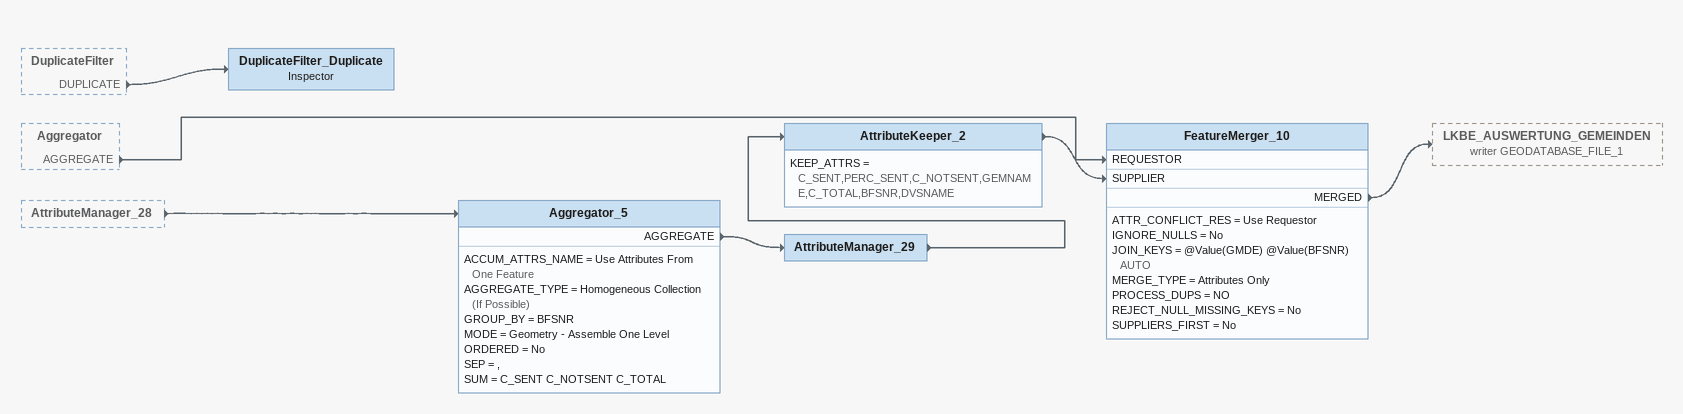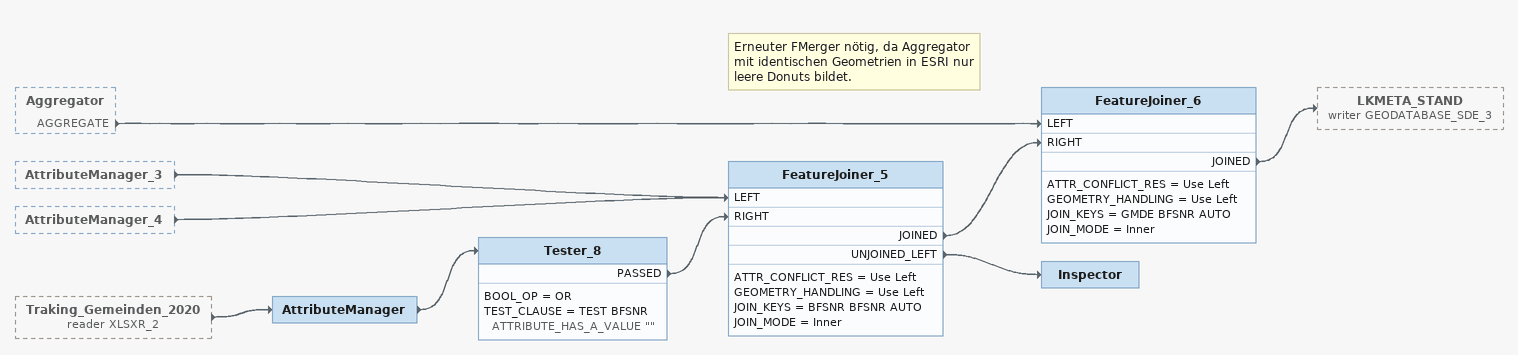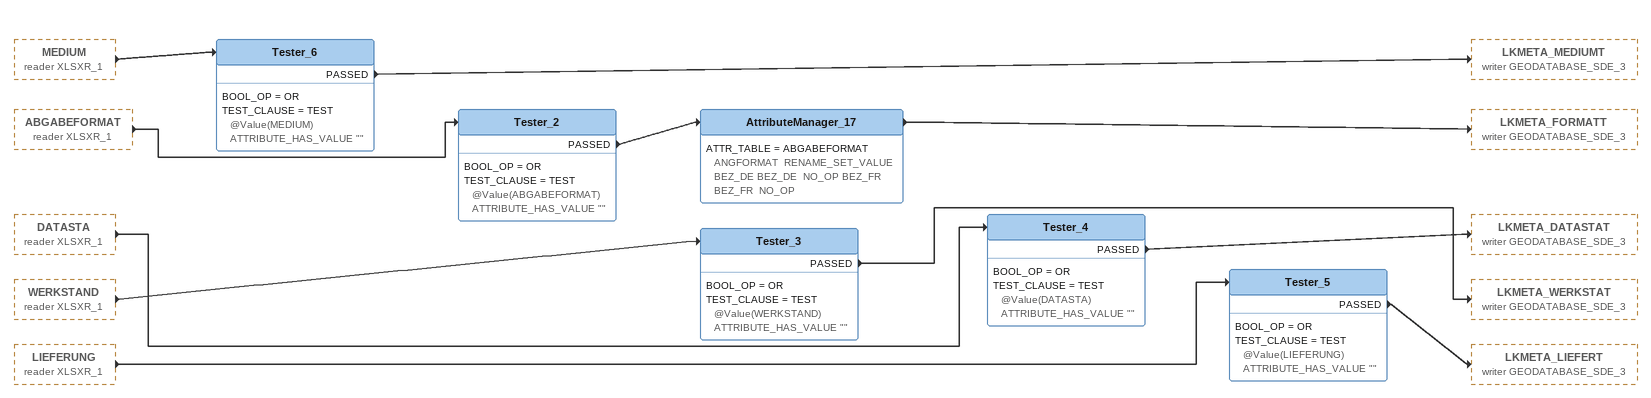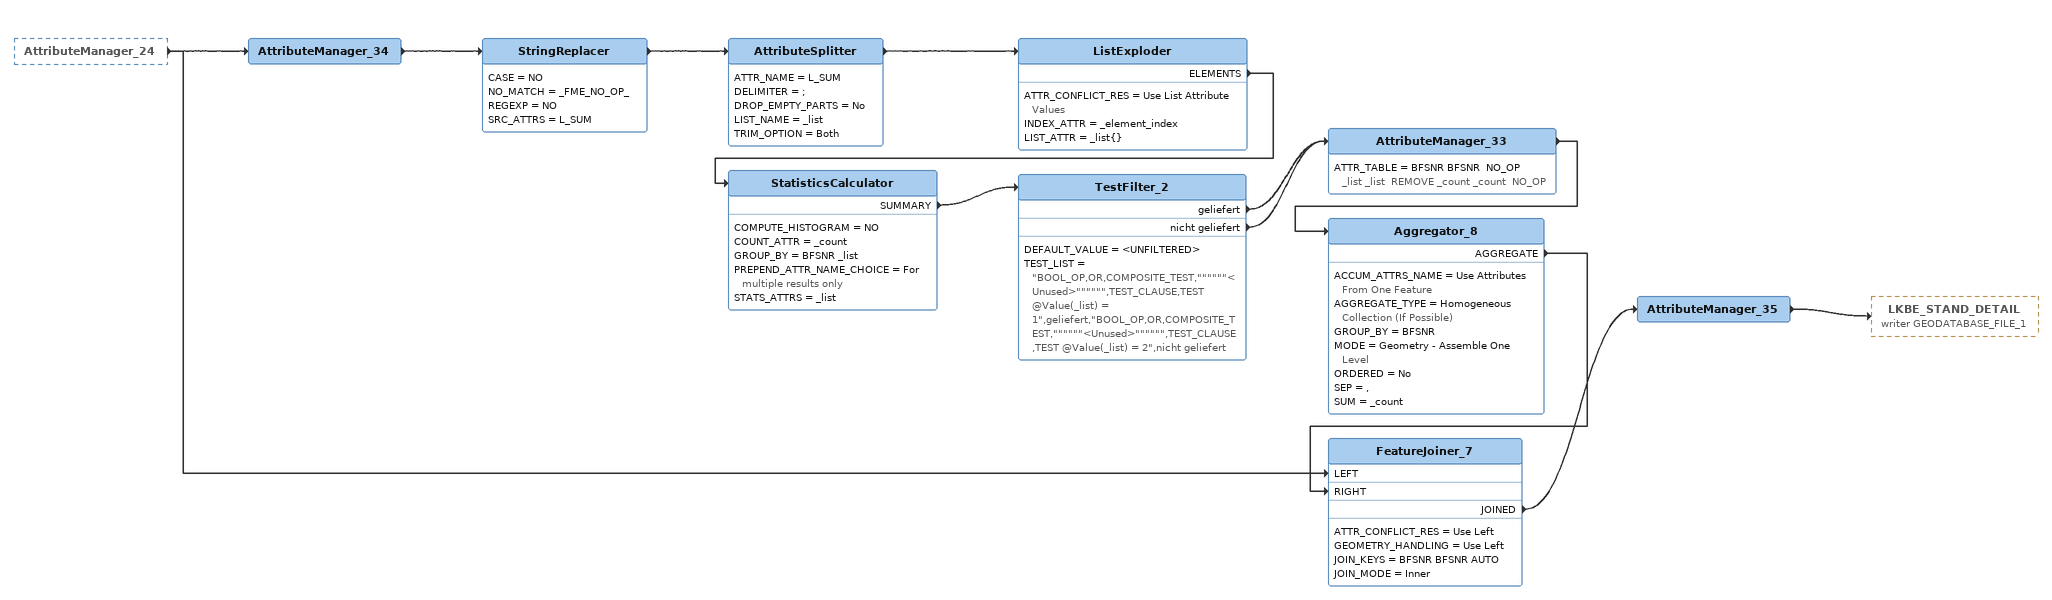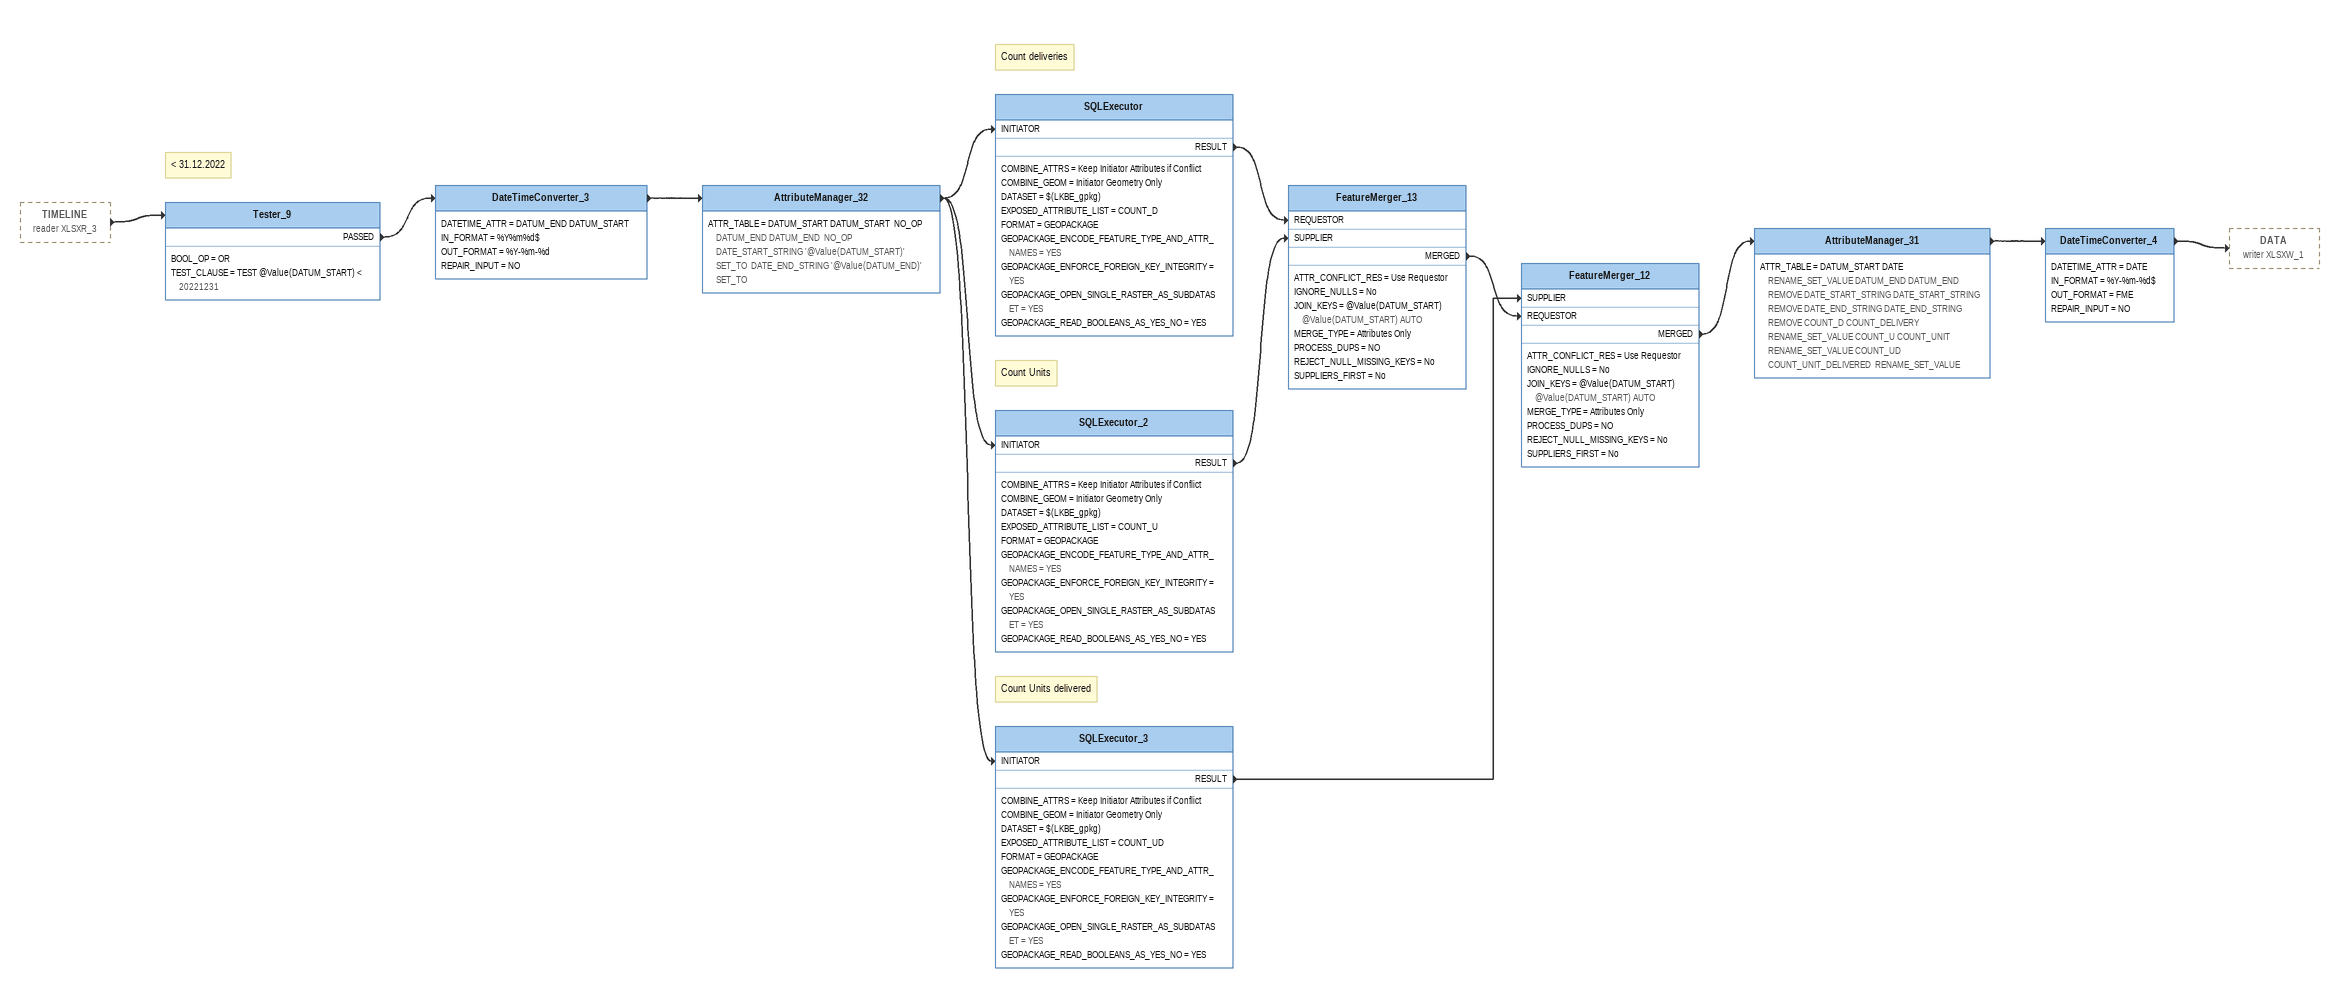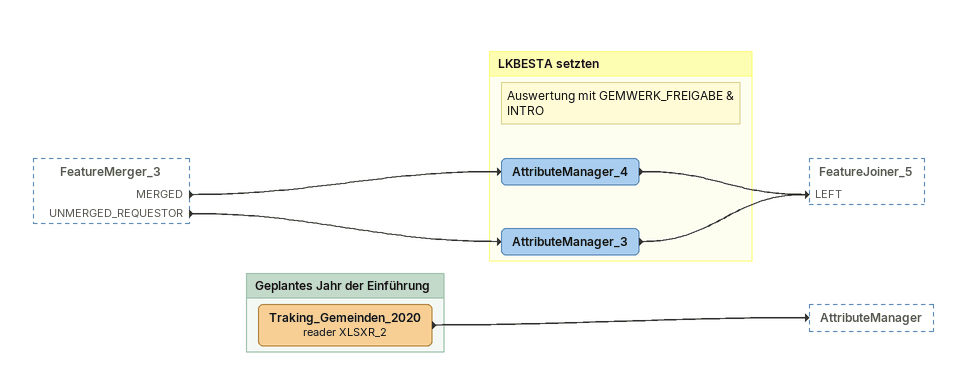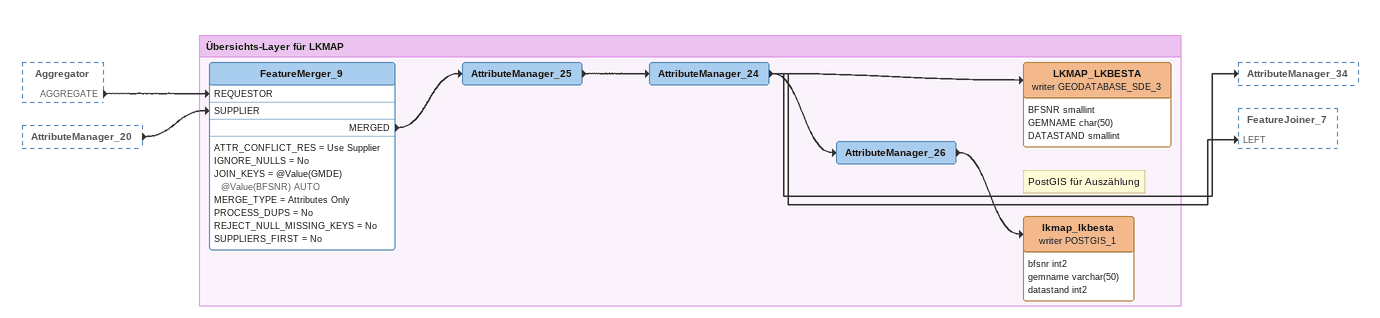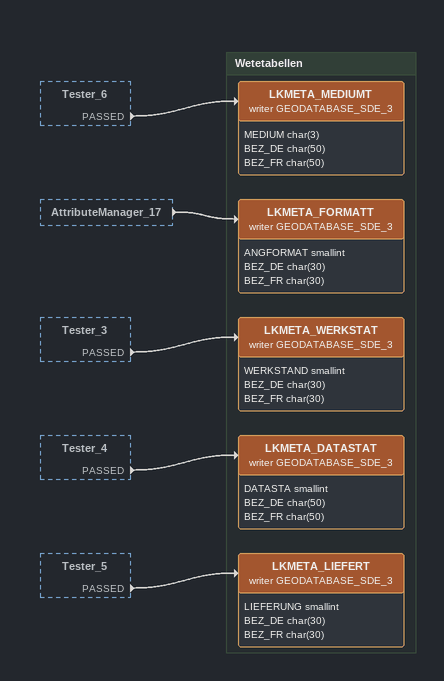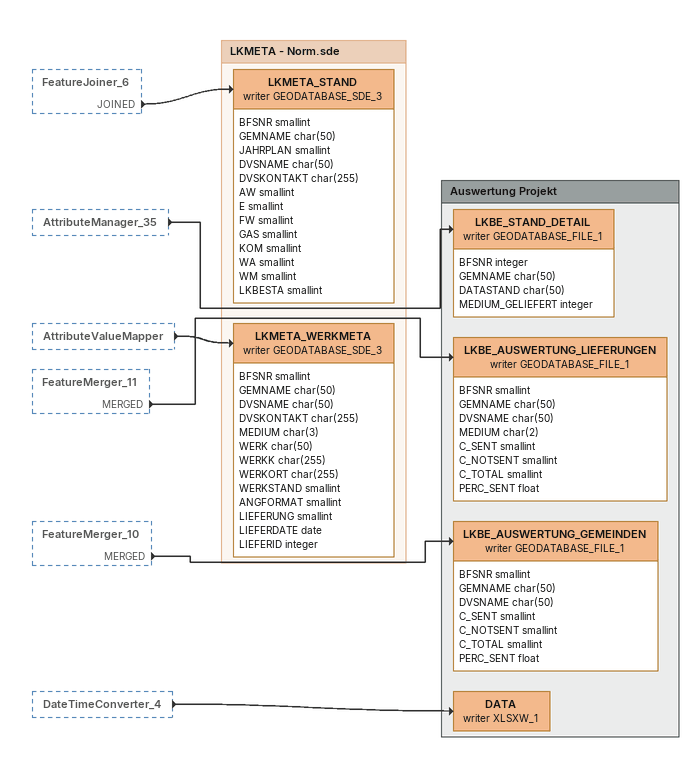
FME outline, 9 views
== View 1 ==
DuplicateFilter [outside]
    DUPLICATE -> DuplicateFilter_Duplicate
Aggregator [outside]
    AGGREGATE -> FeatureMerger_10 [REQUESTOR]
AttributeManager_28 [outside]
    -> Aggregator_5
Aggregator_5
    ACCUM_ATTRS_NAME = Use Attributes From One Feature
    AGGREGATE_TYPE = Homogeneous Collection (If Possible)
    GROUP_BY = BFSNR
    MODE = Geometry - Assemble One Level
    ORDERED = No
    SEP = ,
    SUM = C_SENT C_NOTSENT C_TOTAL
    AGGREGATE -> AttributeManager_29
AttributeManager_29
    -> AttributeKeeper_2
AttributeKeeper_2
    KEEP_ATTRS = C_SENT,PERC_SENT,C_NOTSENT,GEMNAME,C_TOTAL,BFSNR,DVSNAME
    -> FeatureMerger_10 [SUPPLIER]
FeatureMerger_10
    ATTR_CONFLICT_RES = Use Requestor
    IGNORE_NULLS = No
    JOIN_KEYS = @Value(GMDE) @Value(BFSNR) AUTO
    MERGE_TYPE = Attributes Only
    PROCESS_DUPS = NO
    REJECT_NULL_MISSING_KEYS = No
    SUPPLIERS_FIRST = No
    MERGED -> LKBE_AUSWERTUNG_GEMEINDEN (writer GEODATABASE_FILE_1)
DuplicateFilter_Duplicate: Inspector

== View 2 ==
Aggregator [outside]
    AGGREGATE -> FeatureJoiner_6 [LEFT]
AttributeManager_3 [outside]
    -> FeatureJoiner_5 [LEFT]
AttributeManager_4 [outside]
    -> FeatureJoiner_5 [LEFT]
Traking_Gemeinden_2020 (reader XLSXR_2) [outside]
    -> AttributeManager
AttributeManager
    -> Tester_8
Tester_8
    BOOL_OP = OR
    TEST_CLAUSE = TEST BFSNR ATTRIBUTE_HAS_A_VALUE ""
    PASSED -> FeatureJoiner_5 [RIGHT]
FeatureJoiner_5
    ATTR_CONFLICT_RES = Use Left
    GEOMETRY_HANDLING = Use Left
    JOIN_KEYS = BFSNR BFSNR AUTO
    JOIN_MODE = Inner
    JOINED -> FeatureJoiner_6 [RIGHT]
    UNJOINED_LEFT -> Inspector
Note: Erneuter FMerger nötig, da Aggregator mit identischen Geometrien in ESRI nur leere Donuts bildet.
FeatureJoiner_6
    ATTR_CONFLICT_RES = Use Left
    GEOMETRY_HANDLING = Use Left
    JOIN_KEYS = GMDE BFSNR AUTO
    JOIN_MODE = Inner
    JOINED -> LKMETA_STAND (writer GEODATABASE_SDE_3)
Inspector

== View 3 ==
MEDIUM (reader XLSXR_1) [outside]
    -> Tester_6
ABGABEFORMAT (reader XLSXR_1) [outside]
    -> Tester_2
DATASTA (reader XLSXR_1) [outside]
    -> Tester_4
WERKSTAND (reader XLSXR_1) [outside]
    -> Tester_3
LIEFERUNG (reader XLSXR_1) [outside]
    -> Tester_5
Tester_6
    BOOL_OP = OR
    TEST_CLAUSE = TEST @Value(MEDIUM) ATTRIBUTE_HAS_VALUE ""
    PASSED -> LKMETA_MEDIUMT (writer GEODATABASE_SDE_3)
Tester_2
    BOOL_OP = OR
    TEST_CLAUSE = TEST @Value(ABGABEFORMAT) ATTRIBUTE_HAS_VALUE ""
    PASSED -> AttributeManager_17
AttributeManager_17
    ATTR_TABLE = ABGABEFORMAT ANGFORMAT  RENAME_SET_VALUE BEZ_DE BEZ_DE  NO_OP BEZ_FR BEZ_FR  NO_OP
    -> LKMETA_FORMATT (writer GEODATABASE_SDE_3)
Tester_3
    BOOL_OP = OR
    TEST_CLAUSE = TEST @Value(WERKSTAND) ATTRIBUTE_HAS_VALUE ""
    PASSED -> LKMETA_WERKSTAT (writer GEODATABASE_SDE_3)
Tester_4
    BOOL_OP = OR
    TEST_CLAUSE = TEST @Value(DATASTA) ATTRIBUTE_HAS_VALUE ""
    PASSED -> LKMETA_DATASTAT (writer GEODATABASE_SDE_3)
Tester_5
    BOOL_OP = OR
    TEST_CLAUSE = TEST @Value(LIEFERUNG) ATTRIBUTE_HAS_VALUE ""
    PASSED -> LKMETA_LIEFERT (writer GEODATABASE_SDE_3)

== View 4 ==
AttributeManager_24 [outside]
    -> AttributeManager_34
    -> FeatureJoiner_7 [LEFT]
AttributeManager_34
    -> StringReplacer
StringReplacer
    CASE = NO
    NO_MATCH = _FME_NO_OP_
    REGEXP = NO
    SRC_ATTRS = L_SUM
    -> AttributeSplitter
AttributeSplitter
    ATTR_NAME = L_SUM
    DELIMITER = ;
    DROP_EMPTY_PARTS = No
    LIST_NAME = _list
    TRIM_OPTION = Both
    -> ListExploder
ListExploder
    ATTR_CONFLICT_RES = Use List Attribute Values
    INDEX_ATTR = _element_index
    LIST_ATTR = _list{}
    ELEMENTS -> StatisticsCalculator
StatisticsCalculator
    COMPUTE_HISTOGRAM = NO
    COUNT_ATTR = _count
    GROUP_BY = BFSNR _list
    PREPEND_ATTR_NAME_CHOICE = For multiple results only
    STATS_ATTRS = _list
    SUMMARY -> TestFilter_2
TestFilter_2
    DEFAULT_VALUE = <UNFILTERED>
    TEST_LIST = "BOOL_OP,OR,COMPOSITE_TEST,""""""<Unused>"""""",TEST_CLAUSE,TEST @Value(_list) = 1",geliefert,"BOOL_OP,OR,COMPOSITE_TEST,""""""<Unused>"""""",TEST_CLAUSE,TEST @Value(_list) = 2",nicht geliefert
    geliefert -> AttributeManager_33
    nicht geliefert -> AttributeManager_33
AttributeManager_33
    ATTR_TABLE = BFSNR BFSNR  NO_OP _list _list  REMOVE _count _count  NO_OP
    -> Aggregator_8
Aggregator_8
    ACCUM_ATTRS_NAME = Use Attributes From One Feature
    AGGREGATE_TYPE = Homogeneous Collection (If Possible)
    GROUP_BY = BFSNR
    MODE = Geometry - Assemble One Level
    ORDERED = No
    SEP = ,
    SUM = _count
    AGGREGATE -> FeatureJoiner_7 [RIGHT]
FeatureJoiner_7
    ATTR_CONFLICT_RES = Use Left
    GEOMETRY_HANDLING = Use Left
    JOIN_KEYS = BFSNR BFSNR AUTO
    JOIN_MODE = Inner
    JOINED -> AttributeManager_35
AttributeManager_35
    -> LKBE_STAND_DETAIL (writer GEODATABASE_FILE_1)

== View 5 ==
TIMELINE (reader XLSXR_3) [outside]
    -> Tester_9
Note: < 31.12.2022
Tester_9
    BOOL_OP = OR
    TEST_CLAUSE = TEST @Value(DATUM_START) < 20221231
    PASSED -> DateTimeConverter_3
DateTimeConverter_3
    DATETIME_ATTR = DATUM_END DATUM_START
    IN_FORMAT = %Y%m%d$
    OUT_FORMAT = %Y-%m-%d
    REPAIR_INPUT = NO
    -> AttributeManager_32
AttributeManager_32
    ATTR_TABLE = DATUM_START DATUM_START  NO_OP DATUM_END DATUM_END  NO_OP  DATE_START_STRING '@Value(DATUM_START)' SET_TO  DATE_END_STRING '@Value(DATUM_END)' SET_TO
    -> SQLExecutor [INITIATOR]
    -> SQLExecutor_2 [INITIATOR]
    -> SQLExecutor_3 [INITIATOR]
Note: Count deliveries
SQLExecutor
    COMBINE_ATTRS = Keep Initiator Attributes if Conflict
    COMBINE_GEOM = Initiator Geometry Only
    DATASET = $(LKBE_gpkg)
    EXPOSED_ATTRIBUTE_LIST = COUNT_D
    FORMAT = GEOPACKAGE
    GEOPACKAGE_ENCODE_FEATURE_TYPE_AND_ATTR_NAMES = YES
    GEOPACKAGE_ENFORCE_FOREIGN_KEY_INTEGRITY = YES
    GEOPACKAGE_OPEN_SINGLE_RASTER_AS_SUBDATASET = YES
    GEOPACKAGE_READ_BOOLEANS_AS_YES_NO = YES
    RESULT -> FeatureMerger_13 [REQUESTOR]
Note: Count Units
SQLExecutor_2
    COMBINE_ATTRS = Keep Initiator Attributes if Conflict
    COMBINE_GEOM = Initiator Geometry Only
    DATASET = $(LKBE_gpkg)
    EXPOSED_ATTRIBUTE_LIST = COUNT_U
    FORMAT = GEOPACKAGE
    GEOPACKAGE_ENCODE_FEATURE_TYPE_AND_ATTR_NAMES = YES
    GEOPACKAGE_ENFORCE_FOREIGN_KEY_INTEGRITY = YES
    GEOPACKAGE_OPEN_SINGLE_RASTER_AS_SUBDATASET = YES
    GEOPACKAGE_READ_BOOLEANS_AS_YES_NO = YES
    RESULT -> FeatureMerger_13 [SUPPLIER]
FeatureMerger_13
    ATTR_CONFLICT_RES = Use Requestor
    IGNORE_NULLS = No
    JOIN_KEYS = @Value(DATUM_START) @Value(DATUM_START) AUTO
    MERGE_TYPE = Attributes Only
    PROCESS_DUPS = NO
    REJECT_NULL_MISSING_KEYS = No
    SUPPLIERS_FIRST = No
    MERGED -> FeatureMerger_12 [REQUESTOR]
Note: Count Units delivered
SQLExecutor_3
    COMBINE_ATTRS = Keep Initiator Attributes if Conflict
    COMBINE_GEOM = Initiator Geometry Only
    DATASET = $(LKBE_gpkg)
    EXPOSED_ATTRIBUTE_LIST = COUNT_UD
    FORMAT = GEOPACKAGE
    GEOPACKAGE_ENCODE_FEATURE_TYPE_AND_ATTR_NAMES = YES
    GEOPACKAGE_ENFORCE_FOREIGN_KEY_INTEGRITY = YES
    GEOPACKAGE_OPEN_SINGLE_RASTER_AS_SUBDATASET = YES
    GEOPACKAGE_READ_BOOLEANS_AS_YES_NO = YES
    RESULT -> FeatureMerger_12 [SUPPLIER]
FeatureMerger_12
    ATTR_CONFLICT_RES = Use Requestor
    IGNORE_NULLS = No
    JOIN_KEYS = @Value(DATUM_START) @Value(DATUM_START) AUTO
    MERGE_TYPE = Attributes Only
    PROCESS_DUPS = NO
    REJECT_NULL_MISSING_KEYS = No
    SUPPLIERS_FIRST = No
    MERGED -> AttributeManager_31
AttributeManager_31
    ATTR_TABLE = DATUM_START DATE  RENAME_SET_VALUE DATUM_END DATUM_END  REMOVE DATE_START_STRING DATE_START_STRING  REMOVE DATE_END_STRING DATE_END_STRING  REMOVE COUNT_D COUNT_DELIVERY  RENAME_SET_VALUE COUNT_U COUNT_UNIT  RENAME_SET_VALUE COUNT_UD COUNT_UNIT_DELIVERED  RENAME_SET_VALUE
    -> DateTimeConverter_4
DateTimeConverter_4
    DATETIME_ATTR = DATE
    IN_FORMAT = %Y-%m-%d$
    OUT_FORMAT = FME
    REPAIR_INPUT = NO
    -> DATA (writer XLSXW_1)

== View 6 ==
FeatureMerger_3 [outside]
    MERGED -> AttributeManager_4
    UNMERGED_REQUESTOR -> AttributeManager_3

Bookmark: LKBESTA setzten
Note: Auswertung mit GEMWERK_FREIGABE & INTRO
AttributeManager_4
    -> FeatureJoiner_5 [LEFT]
AttributeManager_3
    -> FeatureJoiner_5 [LEFT]

Bookmark: Geplantes Jahr der Einführung
Traking_Gemeinden_2020 (reader XLSXR_2)
    -> AttributeManager

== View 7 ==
Aggregator [outside]
    AGGREGATE -> FeatureMerger_9 [REQUESTOR]
AttributeManager_20 [outside]
    -> FeatureMerger_9 [SUPPLIER]

Bookmark: Übersichts-Layer für LKMAP
FeatureMerger_9
    ATTR_CONFLICT_RES = Use Supplier
    IGNORE_NULLS = No
    JOIN_KEYS = @Value(GMDE) @Value(BFSNR) AUTO
    MERGE_TYPE = Attributes Only
    PROCESS_DUPS = No
    REJECT_NULL_MISSING_KEYS = No
    SUPPLIERS_FIRST = No
    MERGED -> AttributeManager_25
AttributeManager_25
    -> AttributeManager_24
AttributeManager_24
    -> LKMAP_LKBESTA (writer GEODATABASE_SDE_3)
    -> AttributeManager_26
    -> AttributeManager_34
    -> FeatureJoiner_7 [LEFT]
LKMAP_LKBESTA (writer GEODATABASE_SDE_3)
    attributes: BFSNR smallint, GEMNAME char(50), DATASTAND smallint
AttributeManager_26
    -> lkmap_lkbesta (writer POSTGIS_1)
Note: PostGIS für Auszählung
lkmap_lkbesta (writer POSTGIS_1)
    attributes: bfsnr int2, gemname varchar(50), datastand int2

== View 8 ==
Tester_6 [outside]
    PASSED -> LKMETA_MEDIUMT (writer GEODATABASE_SDE_3)
AttributeManager_17 [outside]
    -> LKMETA_FORMATT (writer GEODATABASE_SDE_3)
Tester_3 [outside]
    PASSED -> LKMETA_WERKSTAT (writer GEODATABASE_SDE_3)
Tester_4 [outside]
    PASSED -> LKMETA_DATASTAT (writer GEODATABASE_SDE_3)
Tester_5 [outside]
    PASSED -> LKMETA_LIEFERT (writer GEODATABASE_SDE_3)

Bookmark: Wetetabellen
LKMETA_MEDIUMT (writer GEODATABASE_SDE_3)
    attributes: MEDIUM char(3), BEZ_DE char(50), BEZ_FR char(50)
LKMETA_FORMATT (writer GEODATABASE_SDE_3)
    attributes: ANGFORMAT smallint, BEZ_DE char(30), BEZ_FR char(30)
LKMETA_WERKSTAT (writer GEODATABASE_SDE_3)
    attributes: WERKSTAND smallint, BEZ_DE char(30), BEZ_FR char(30)
LKMETA_DATASTAT (writer GEODATABASE_SDE_3)
    attributes: DATASTA smallint, BEZ_DE char(50), BEZ_FR char(50)
LKMETA_LIEFERT (writer GEODATABASE_SDE_3)
    attributes: LIEFERUNG smallint, BEZ_DE char(30), BEZ_FR char(30)

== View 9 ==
FeatureJoiner_6 [outside]
    JOINED -> LKMETA_STAND (writer GEODATABASE_SDE_3)
AttributeManager_35 [outside]
    -> LKBE_STAND_DETAIL (writer GEODATABASE_FILE_1)
AttributeValueMapper [outside]
    -> LKMETA_WERKMETA (writer GEODATABASE_SDE_3)
FeatureMerger_11 [outside]
    MERGED -> LKBE_AUSWERTUNG_LIEFERUNGEN (writer GEODATABASE_FILE_1)
FeatureMerger_10 [outside]
    MERGED -> LKBE_AUSWERTUNG_GEMEINDEN (writer GEODATABASE_FILE_1)
DateTimeConverter_4 [outside]
    -> DATA (writer XLSXW_1)

Bookmark: Auswertung Projekt
LKBE_STAND_DETAIL (writer GEODATABASE_FILE_1)
    attributes: BFSNR integer, GEMNAME char(50), DATASTAND char(50), MEDIUM_GELIEFERT integer
DATA (writer XLSXW_1)
LKBE_AUSWERTUNG_LIEFERUNGEN (writer GEODATABASE_FILE_1)
    attributes: BFSNR smallint, GEMNAME char(50), DVSNAME char(50), MEDIUM char(2), C_SENT smallint, C_NOTSENT smallint, C_TOTAL smallint, PERC_SENT float
LKBE_AUSWERTUNG_GEMEINDEN (writer GEODATABASE_FILE_1)
    attributes: BFSNR smallint, GEMNAME char(50), DVSNAME char(50), C_SENT smallint, C_NOTSENT smallint, C_TOTAL smallint, PERC_SENT float

Bookmark: LKMETA - Norm.sde
LKMETA_WERKMETA (writer GEODATABASE_SDE_3)
    attributes: BFSNR smallint, GEMNAME char(50), DVSNAME char(50), DVSKONTAKT char(255), MEDIUM char(3), WERK char(50), WERKK char(255), WERKORT char(255), WERKSTAND smallint, ANGFORMAT smallint, LIEFERUNG smallint, LIEFERDATE date, LIEFERID integer
LKMETA_STAND (writer GEODATABASE_SDE_3)
    attributes: BFSNR smallint, GEMNAME char(50), JAHRPLAN smallint, DVSNAME char(50), DVSKONTAKT char(255), AW smallint, E smallint, FW smallint, GAS smallint, KOM smallint, WA smallint, WM smallint, LKBESTA smallint
